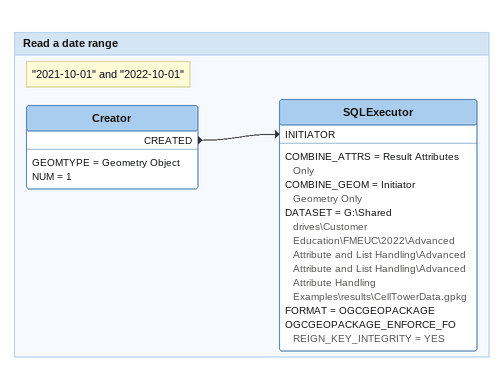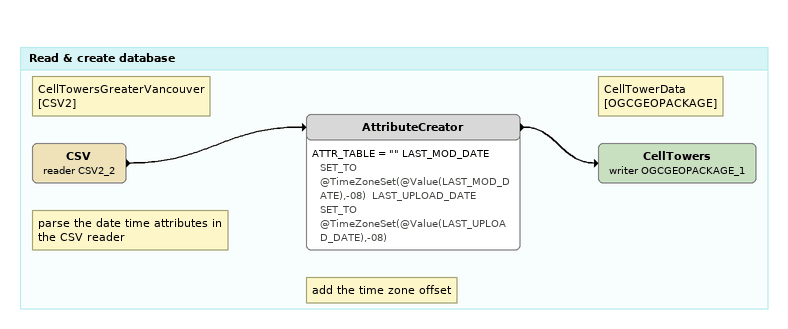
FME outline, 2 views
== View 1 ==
Bookmark: Read a date range
Note: "2021-10-01" and "2022-10-01"
Creator
    GEOMTYPE = Geometry Object
    NUM = 1
    CREATED -> SQLExecutor [INITIATOR]
SQLExecutor
    COMBINE_ATTRS = Result Attributes Only
    COMBINE_GEOM = Initiator Geometry Only
    DATASET = G:\Shared drives\Customer Education\FMEUC\2022\Advanced Attribute and List Handling\Advanced Attribute and List Handling\Advanced Attribute Handling Examples\results\CellTowerData.gpkg
    FORMAT = OGCGEOPACKAGE
    OGCGEOPACKAGE_ENFORCE_FOREIGN_KEY_INTEGRITY = YES

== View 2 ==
Bookmark: Read & create database
Note: parse the date time attributes in the CSV reader
Note: CellTowersGreaterVancouver [CSV2]
CSV (reader CSV2_2)
    -> AttributeCreator
Note: add the time zone offset
AttributeCreator
    ATTR_TABLE = "" LAST_MOD_DATE SET_TO @TimeZoneSet(@Value(LAST_MOD_DATE),-08)  LAST_UPLOAD_DATE SET_TO @TimeZoneSet(@Value(LAST_UPLOAD_DATE),-08)
    -> CellTowers (writer OGCGEOPACKAGE_1)
Note: CellTowerData [OGCGEOPACKAGE]
CellTowers (writer OGCGEOPACKAGE_1)
